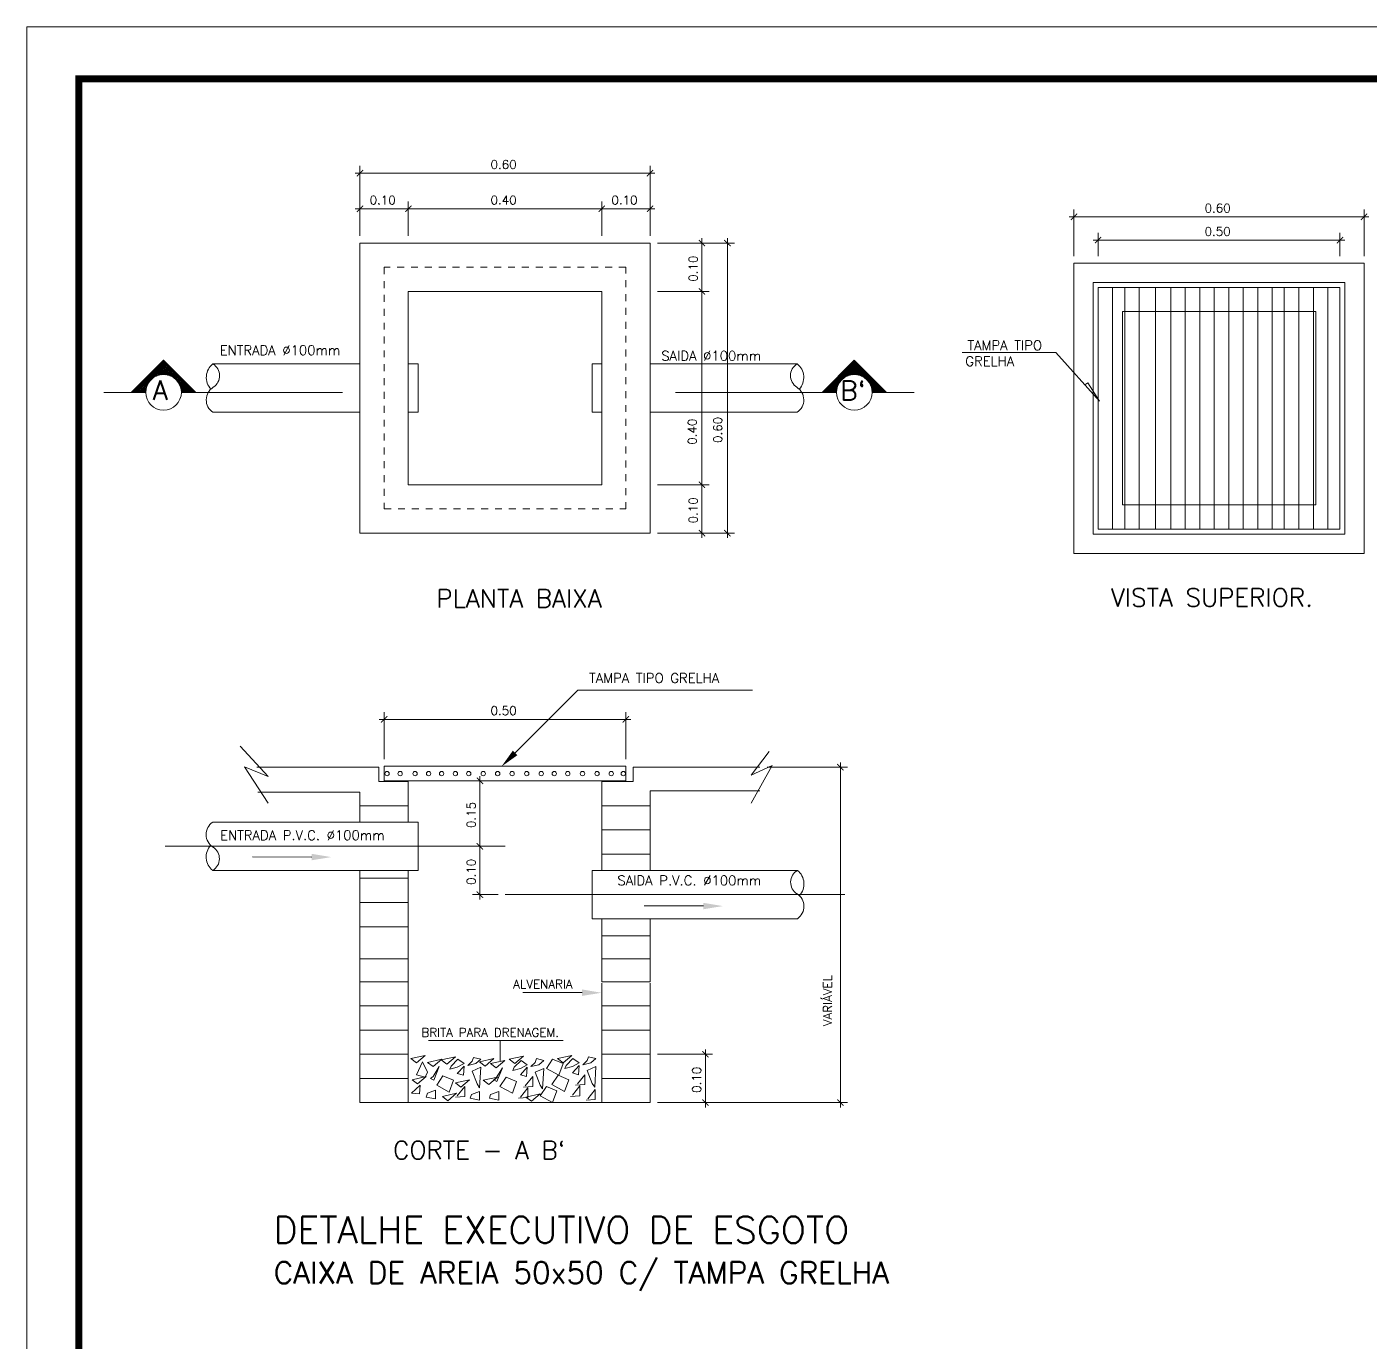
# Model space of a CAD drawing. Header units: millimetres. Extents: x 1345 to 2117, y 1214 to 1365.
# Drawn here: x 2014.88 to 2034.27, y 1277.61 to 1296.59 of the extents above; entities that cross this region are included whole.
import ezdxf
from ezdxf.enums import TextEntityAlignment as Align

# ---------------------------------------------------------------- set-up
doc = ezdxf.new("R2010")
doc.units = ezdxf.units.MM
doc.header["$LTSCALE"] = 0.5
doc.linetypes.add('CENTER2', pattern=[28.575, 19.05, -3.175, 3.175, -3.175])
doc.linetypes.add('HIDDEN', pattern=[0.375, 0.25, -0.125])
for name, color, linetype in [('02', 2, 'Continuous'), ('DETALLHES_CAIXAS', 6, 'Continuous'), ('TXT_0', 7, 'Continuous'), ('TXT_1', 3, 'Continuous'), ('TXT_2', 6, 'Continuous')]:
    doc.layers.add(name, color=color, linetype=linetype)
doc.styles.add('ADITIVOCAD', font='ROMANS.shx')
doc.styles.add('ROMANS', font='romans', dxfattribs={"height": 0.1})

# ---------------------------------------------------------------- blocks, each defined once
blk = doc.blocks.new('*X64')
at = {"color": 0}
for p, q in [((101.59, 65.457), (101.923, 65.79)), ((101.608, 65.457), (101.932, 65.781)), ((101.626, 65.457), (101.941, 65.772)), ((101.643, 65.457), (101.95, 65.763)), ((101.661, 65.457), (101.958, 65.755)), ((101.908, 65.641), (101.84, 65.709)), ((101.847, 65.626), (101.967, 65.746)), ((101.925, 65.641), (101.848, 65.718)), ((101.944, 65.64), (101.857, 65.727)), ((101.966, 65.636), (101.866, 65.736)), ((101.874, 65.635), (101.976, 65.737)), ((101.993, 65.627), (101.875, 65.745)), ((102.035, 65.602), (101.884, 65.754)), ((102.198, 65.457), (101.893, 65.762)), ((101.897, 65.64), (101.985, 65.728)), ((102.216, 65.457), (101.901, 65.771)), ((102.233, 65.457), (101.91, 65.78)), ((101.916, 65.641), (101.994, 65.719)), ((102.251, 65.457), (101.919, 65.789)), ((101.933, 65.641), (102.003, 65.71)), ((101.753, 65.531), (101.707, 65.577)), ((101.759, 65.543), (101.716, 65.586)), ((101.765, 65.554), (101.725, 65.594)), ((101.772, 65.565), (101.733, 65.603)), ((101.78, 65.575), (101.742, 65.612)), ((101.788, 65.584), (101.751, 65.621)), ((101.797, 65.593), (101.76, 65.63)), ((101.807, 65.601), (101.769, 65.639)), ((101.817, 65.609), (101.778, 65.648)), ((101.827, 65.615), (101.787, 65.656)), ((101.839, 65.622), (101.795, 65.665)), ((101.851, 65.627), (101.804, 65.674)), ((101.864, 65.632), (101.813, 65.683)), ((101.878, 65.636), (101.822, 65.692)), ((101.892, 65.639), (101.831, 65.701)), ((101.949, 65.639), (102.011, 65.702)), ((101.964, 65.636), (102.02, 65.693)), ((101.978, 65.633), (102.029, 65.684)), ((101.991, 65.628), (102.038, 65.675)), ((102.003, 65.622), (102.047, 65.666)), ((102.015, 65.616), (102.056, 65.657)), ((102.025, 65.609), (102.065, 65.649)), ((102.036, 65.602), (102.073, 65.64)), ((102.045, 65.594), (102.082, 65.631)), ((102.054, 65.585), (102.091, 65.622)), ((102.062, 65.576), (102.1, 65.613)), ((102.18, 65.457), (102.067, 65.571)), ((102.07, 65.566), (102.109, 65.604)), ((102.077, 65.555), (102.118, 65.595)), ((102.084, 65.544), (102.126, 65.587)), ((102.09, 65.532), (102.135, 65.578)), ((102.095, 65.52), (102.144, 65.569)), ((101.597, 65.457), (101.592, 65.462)), ((101.615, 65.457), (101.601, 65.471)), ((101.632, 65.457), (101.61, 65.48)), ((101.65, 65.457), (101.619, 65.488)), ((101.668, 65.457), (101.627, 65.497)), ((101.685, 65.457), (101.636, 65.506)), ((101.703, 65.457), (101.645, 65.515)), ((101.721, 65.457), (101.654, 65.524)), ((101.737, 65.458), (101.663, 65.533)), ((101.738, 65.475), (101.672, 65.541)), ((101.679, 65.457), (101.753, 65.531)), ((101.74, 65.49), (101.68, 65.55)), ((101.744, 65.505), (101.689, 65.559)), ((101.696, 65.457), (101.744, 65.504)), ((101.748, 65.518), (101.698, 65.568)), ((101.714, 65.457), (101.739, 65.482)), ((101.732, 65.457), (101.737, 65.463)), ((102.163, 65.457), (102.092, 65.528)), ((102.099, 65.506), (102.153, 65.56)), ((102.145, 65.457), (102.1, 65.502)), ((102.102, 65.492), (102.162, 65.551)), ((102.127, 65.457), (102.104, 65.48)), ((102.105, 65.477), (102.171, 65.542)), ((102.106, 65.46), (102.179, 65.534)), ((102.109, 65.457), (102.106, 65.461)), ((102.121, 65.457), (102.188, 65.525)), ((102.138, 65.457), (102.197, 65.516)), ((102.156, 65.457), (102.206, 65.507)), ((102.174, 65.457), (102.215, 65.498)), ((102.191, 65.457), (102.224, 65.489)), ((102.209, 65.457), (102.232, 65.481)), ((102.227, 65.457), (102.241, 65.472)), ((102.244, 65.457), (102.25, 65.463))]:
    blk.add_line(p, q, dxfattribs=at)

msp = doc.modelspace()

# ---------------------------------------------------------------- linework, layer by layer
at = {"layer": '02', "lineweight": 18}
msp.add_lwpolyline([(2014.884, 1252.041), (2076.084, 1252.041), (2076.084, 1296.591), (2014.884, 1296.591)], close=True, dxfattribs=at)
at = {"layer": '02', "lineweight": 18, "const_width": 0.1}
msp.add_lwpolyline([(2015.634, 1252.791), (2075.334, 1252.791), (2075.334, 1295.841), (2015.634, 1295.841)], close=True, dxfattribs=at)
at = {"layer": 'DETALLHES_CAIXAS', "lineweight": 18}
for p, q in [((2019.69, 1293.471), (2019.69, 1289.285)), ((2023.876, 1293.471), (2019.69, 1293.471)), ((2023.876, 1289.285), (2023.876, 1293.471)), ((2030.342, 1292.83), (2030.342, 1289.342)), ((2033.83, 1292.83), (2030.342, 1292.83)), ((2030.551, 1292.83), (2030.551, 1289.342)), ((2030.726, 1292.83), (2030.726, 1289.342)), ((2030.935, 1292.83), (2030.935, 1289.342)), ((2031.168, 1292.83), (2031.168, 1289.342)), ((2031.388, 1292.83), (2031.388, 1289.342)), ((2031.598, 1292.83), (2031.598, 1289.342)), ((2031.807, 1292.83), (2031.807, 1289.342)), ((2032.016, 1292.83), (2032.016, 1289.342)), ((2032.226, 1292.83), (2032.226, 1289.342)), ((2032.435, 1292.83), (2032.435, 1289.342)), ((2032.644, 1292.83), (2032.644, 1289.342)), ((2032.853, 1292.83), (2032.853, 1289.342)), ((2033.028, 1292.83), (2033.028, 1289.342)), ((2033.238, 1292.83), (2033.238, 1289.342)), ((2033.447, 1292.83), (2033.447, 1289.342)), ((2033.656, 1292.83), (2033.656, 1289.342)), ((2033.83, 1289.342), (2033.83, 1292.83)), ((2023.179, 1292.773), (2020.388, 1292.773)), ((2020.388, 1292.773), (2020.388, 1289.983)), ((2023.179, 1289.983), (2023.179, 1292.773)), ((2020.388, 1289.983), (2023.179, 1289.983)), ((2030.342, 1289.342), (2033.83, 1289.342)), ((2019.69, 1289.285), (2023.876, 1289.285)), ((2019.964, 1285.908), (2018.201, 1285.908)), ((2019.964, 1285.908), (2019.964, 1285.699)), ((2023.632, 1285.908), (2025.462, 1285.908)), ((2023.632, 1285.908), (2023.632, 1285.699)), ((2020.388, 1285.699), (2019.964, 1285.699)), ((2020.388, 1285.699), (2020.388, 1285.115)), ((2023.179, 1285.699), (2023.179, 1284.418)), ((2023.179, 1285.699), (2023.632, 1285.699)), ((2019.69, 1285.548), (2018.215, 1285.548)), ((2019.69, 1285.548), (2019.69, 1285.115)), ((2023.876, 1285.565), (2023.876, 1284.418)), ((2023.876, 1285.565), (2025.462, 1285.565)), ((2019.69, 1285.351), (2020.388, 1285.351)), ((2023.179, 1285.351), (2023.876, 1285.351)), ((2023.179, 1285.002), (2023.876, 1285.002)), ((2023.179, 1284.653), (2023.876, 1284.653)), ((2019.69, 1284.418), (2019.69, 1282.811)), ((2019.69, 1284.304), (2020.388, 1284.304)), ((2020.388, 1284.418), (2020.388, 1282.811)), ((2019.69, 1283.955), (2020.388, 1283.955)), ((2023.179, 1283.72), (2023.179, 1282.811)), ((2023.876, 1283.72), (2023.876, 1282.811)), ((2019.69, 1283.606), (2020.388, 1283.606)), ((2023.179, 1283.473), (2023.876, 1283.473)), ((2019.69, 1283.142), (2020.388, 1283.142)), ((2023.179, 1283.142), (2023.876, 1283.142)), ((2019.69, 1282.811), (2019.69, 1281.067)), ((2019.69, 1282.811), (2020.388, 1282.811)), ((2020.388, 1282.811), (2020.388, 1281.067)), ((2023.179, 1282.811), (2023.876, 1282.811)), ((2023.179, 1282.793), (2023.179, 1281.067)), ((2023.876, 1282.793), (2023.876, 1281.067)), ((2019.69, 1282.462), (2020.388, 1282.462)), ((2023.179, 1282.462), (2023.876, 1282.462)), ((2019.69, 1282.114), (2020.388, 1282.114)), ((2023.179, 1282.114), (2023.876, 1282.114)), ((2019.69, 1281.765), (2020.388, 1281.765)), ((2023.179, 1281.765), (2023.876, 1281.765)), ((2019.69, 1281.416), (2020.388, 1281.416)), ((2023.179, 1281.416), (2023.876, 1281.416)), ((2019.69, 1281.067), (2020.388, 1281.067)), ((2023.179, 1281.067), (2023.876, 1281.067))]:
    msp.add_line(p, q, dxfattribs=at)
at = {"layer": 'TXT_0', "linetype": 'ByBlock', "lineweight": 18}
for p, q in [((2019.69, 1293.576), (2019.69, 1294.584)), ((2023.876, 1293.576), (2023.876, 1294.584)), ((2019.621, 1294.479), (2023.946, 1294.479)), ((2019.69, 1293.576), (2019.69, 1294.071)), ((2020.388, 1293.576), (2020.388, 1294.071)), ((2020.388, 1293.576), (2020.388, 1294.071)), ((2023.179, 1293.576), (2023.179, 1294.071)), ((2023.179, 1293.576), (2023.179, 1294.071)), ((2023.876, 1293.576), (2023.876, 1294.071)), ((2019.621, 1293.966), (2020.458, 1293.966)), ((2020.318, 1293.966), (2023.248, 1293.966)), ((2023.109, 1293.966), (2023.946, 1293.966)), ((2029.923, 1293.85), (2034.249, 1293.85)), ((2029.993, 1293.284), (2029.993, 1293.954)), ((2034.179, 1293.284), (2034.179, 1293.954)), ((2030.342, 1293.284), (2030.342, 1293.618)), ((2033.83, 1293.284), (2033.83, 1293.618)), ((2023.981, 1293.471), (2025.096, 1293.471)), ((2023.981, 1293.471), (2024.729, 1293.471)), ((2024.624, 1292.704), (2024.624, 1293.541)), ((2024.991, 1289.216), (2024.991, 1293.541)), ((2030.272, 1293.513), (2033.9, 1293.513)), ((2024.624, 1289.913), (2024.624, 1292.843)), ((2023.981, 1292.773), (2024.729, 1292.773)), ((2023.981, 1292.773), (2024.729, 1292.773)), ((2023.981, 1289.983), (2024.729, 1289.983)), ((2023.981, 1289.983), (2024.729, 1289.983)), ((2024.624, 1289.216), (2024.624, 1290.053)), ((2023.981, 1289.285), (2025.096, 1289.285)), ((2023.981, 1289.285), (2024.729, 1289.285)), ((2020.039, 1286.025), (2020.039, 1286.702)), ((2023.527, 1286.025), (2023.527, 1286.702)), ((2019.969, 1286.597), (2023.597, 1286.597)), ((2025.567, 1285.908), (2026.727, 1285.908)), ((2026.623, 1280.997), (2026.623, 1285.977)), ((2021.679, 1285.711), (2021.316, 1285.711)), ((2021.421, 1284.697), (2021.421, 1285.78)), ((2021.683, 1284.767), (2021.316, 1284.767)), ((2021.683, 1284.767), (2021.316, 1284.767)), ((2021.421, 1283.999), (2021.421, 1284.836)), ((2021.683, 1284.069), (2021.316, 1284.069)), ((2024.674, 1280.997), (2024.674, 1281.834)), ((2023.981, 1281.765), (2024.779, 1281.765)), ((2023.981, 1281.067), (2026.727, 1281.067)), ((2023.981, 1281.067), (2024.779, 1281.067))]:
    msp.add_line(p, q, dxfattribs=at)
at = {"layer": 'TXT_0', "linetype": 'HIDDEN', "lineweight": 18, "ltscale": 0.5}
for p, q in [((2023.527, 1293.122), (2020.039, 1293.122)), ((2020.039, 1293.122), (2020.039, 1289.634)), ((2023.527, 1289.634), (2023.527, 1293.122)), ((2020.039, 1289.634), (2023.527, 1289.634))]:
    msp.add_line(p, q, dxfattribs=at)
at = {"layer": 'TXT_0', "lineweight": 18}
for p, q in [((2029.993, 1293.179), (2029.993, 1288.993)), ((2034.179, 1293.179), (2029.993, 1293.179)), ((2034.179, 1288.993), (2034.179, 1293.179)), ((2030.272, 1292.9), (2030.272, 1289.272)), ((2033.9, 1292.9), (2030.272, 1292.9)), ((2033.9, 1289.272), (2033.9, 1292.9)), ((2033.481, 1292.481), (2030.691, 1292.481)), ((2030.691, 1292.481), (2030.691, 1289.691)), ((2033.481, 1289.691), (2033.481, 1292.481)), ((2028.379, 1291.89), (2029.731, 1291.89)), ((2029.731, 1291.89), (2030.36, 1291.19)), ((2019.69, 1291.727), (2017.568, 1291.727)), ((2020.528, 1291.727), (2020.388, 1291.727)), ((2020.528, 1291.727), (2020.528, 1291.029)), ((2023.039, 1291.727), (2023.039, 1291.029)), ((2023.039, 1291.727), (2023.179, 1291.727)), ((2023.876, 1291.727), (2025.999, 1291.727)), ((2030.194, 1291.456), (2030.148, 1291.425)), ((2030.36, 1291.19), (2030.194, 1291.456)), ((2019.69, 1291.029), (2017.568, 1291.029)), ((2020.528, 1291.029), (2020.388, 1291.029)), ((2023.039, 1291.029), (2023.179, 1291.029)), ((2023.876, 1291.029), (2025.999, 1291.029)), ((2030.691, 1289.691), (2033.481, 1289.691)), ((2030.272, 1289.272), (2033.9, 1289.272)), ((2029.993, 1288.993), (2034.179, 1288.993)), ((2021.929, 1286.114), (2022.836, 1287.021)), ((2022.836, 1287.021), (2025.356, 1287.021)), ((2017.962, 1286.213), (2018.364, 1285.771)), ((2025.597, 1286.133), (2025.336, 1285.791)), ((2018.022, 1285.911), (2018.364, 1285.388)), ((2018.364, 1285.771), (2018.022, 1285.911)), ((2020.039, 1285.92), (2023.527, 1285.92)), ((2020.039, 1285.92), (2020.039, 1285.711)), ((2023.527, 1285.92), (2023.527, 1285.711)), ((2025.637, 1285.931), (2025.336, 1285.388)), ((2025.336, 1285.791), (2025.637, 1285.931)), ((2020.039, 1285.711), (2023.527, 1285.711)), ((2020.528, 1285.115), (2017.565, 1285.115)), ((2020.528, 1285.115), (2020.528, 1284.418)), ((2018.994, 1284.611), (2018.14, 1284.612)), ((2020.528, 1284.418), (2017.565, 1284.418)), ((2023.039, 1284.418), (2026.002, 1284.418)), ((2023.039, 1283.72), (2023.039, 1284.418)), ((2024.645, 1283.908), (2023.791, 1283.906)), ((2023.039, 1283.72), (2026.002, 1283.72)), ((2022.896, 1282.658), (2022.042, 1282.656)), ((2020.679, 1281.962), (2022.624, 1281.962)), ((2021.714, 1281.962), (2021.714, 1281.668)), ((2020.424, 1281.702), (2020.629, 1281.747)), ((2020.504, 1281.639), (2020.424, 1281.702)), ((2020.629, 1281.747), (2020.504, 1281.639)), ((2020.504, 1281.47), (2020.594, 1281.657)), ((2020.594, 1281.657), (2020.665, 1281.506)), ((2020.665, 1281.648), (2020.87, 1281.693)), ((2020.745, 1281.586), (2020.665, 1281.648)), ((2020.87, 1281.693), (2020.745, 1281.586)), ((2020.745, 1281.443), (2020.835, 1281.586)), ((2020.835, 1281.586), (2020.754, 1281.389)), ((2020.861, 1281.684), (2021.067, 1281.729)), ((2020.942, 1281.622), (2020.861, 1281.684)), ((2021.067, 1281.729), (2020.942, 1281.622)), ((2020.987, 1281.55), (2021.004, 1281.595)), ((2021.094, 1281.577), (2020.987, 1281.55)), ((2021.004, 1281.595), (2021.103, 1281.693)), ((2021.192, 1281.63), (2021.094, 1281.577)), ((2021.094, 1281.488), (2021.192, 1281.595)), ((2021.103, 1281.693), (2021.192, 1281.63)), ((2021.192, 1281.595), (2021.183, 1281.461)), ((2021.246, 1281.604), (2021.308, 1281.666)), ((2021.362, 1281.63), (2021.246, 1281.604)), ((2021.308, 1281.666), (2021.326, 1281.72)), ((2021.433, 1281.577), (2021.308, 1281.523)), ((2021.326, 1281.72), (2021.433, 1281.693)), ((2021.433, 1281.693), (2021.362, 1281.63)), ((2021.415, 1281.657), (2021.621, 1281.702)), ((2021.496, 1281.595), (2021.415, 1281.657)), ((2021.415, 1281.282), (2021.433, 1281.577)), ((2021.621, 1281.702), (2021.496, 1281.595)), ((2021.576, 1281.63), (2021.782, 1281.675)), ((2021.656, 1281.568), (2021.576, 1281.63)), ((2021.782, 1281.675), (2021.656, 1281.568)), ((2021.844, 1281.693), (2022.049, 1281.738)), ((2021.924, 1281.63), (2021.844, 1281.693)), ((2021.898, 1281.532), (2021.915, 1281.577)), ((2021.915, 1281.577), (2022.014, 1281.675)), ((2022.049, 1281.738), (2021.924, 1281.63)), ((2022.103, 1281.613), (2022.005, 1281.559)), ((2022.005, 1281.47), (2022.103, 1281.577)), ((2022.014, 1281.675), (2022.103, 1281.613)), ((2022.103, 1281.577), (2022.094, 1281.443)), ((2022.157, 1281.586), (2022.219, 1281.648)), ((2022.273, 1281.613), (2022.157, 1281.586)), ((2022.219, 1281.648), (2022.237, 1281.702)), ((2022.237, 1281.702), (2022.344, 1281.675)), ((2022.344, 1281.675), (2022.273, 1281.613)), ((2022.38, 1281.559), (2022.469, 1281.693)), ((2022.469, 1281.693), (2022.621, 1281.63)), ((2022.541, 1281.702), (2022.746, 1281.747)), ((2022.621, 1281.639), (2022.541, 1281.702)), ((2022.621, 1281.63), (2022.559, 1281.461)), ((2022.746, 1281.747), (2022.621, 1281.639)), ((2022.648, 1281.559), (2022.666, 1281.604)), ((2022.755, 1281.586), (2022.648, 1281.559)), ((2022.666, 1281.604), (2022.764, 1281.702)), ((2022.853, 1281.639), (2022.755, 1281.586)), ((2022.755, 1281.497), (2022.853, 1281.604)), ((2022.764, 1281.702), (2022.853, 1281.639)), ((2022.853, 1281.604), (2022.844, 1281.47)), ((2022.907, 1281.613), (2022.97, 1281.675)), ((2023.023, 1281.639), (2022.907, 1281.613)), ((2022.97, 1281.675), (2022.987, 1281.729)), ((2023.095, 1281.586), (2022.97, 1281.532)), ((2022.987, 1281.729), (2023.095, 1281.702)), ((2023.095, 1281.702), (2023.023, 1281.639)), ((2023.077, 1281.291), (2023.095, 1281.586)), ((2020.442, 1281.398), (2020.647, 1281.443)), ((2020.522, 1281.336), (2020.442, 1281.398)), ((2020.629, 1281.434), (2020.504, 1281.47)), ((2020.647, 1281.443), (2020.522, 1281.336)), ((2020.665, 1281.506), (2020.629, 1281.434)), ((2020.71, 1281.416), (2020.745, 1281.443)), ((2020.754, 1281.389), (2020.71, 1281.416)), ((2020.799, 1281.318), (2020.888, 1281.452)), ((2020.888, 1281.452), (2021.04, 1281.389)), ((2021.04, 1281.389), (2020.978, 1281.22)), ((2021.067, 1281.354), (2021.272, 1281.398)), ((2021.183, 1281.461), (2021.094, 1281.488)), ((2021.272, 1281.398), (2021.147, 1281.291)), ((2021.308, 1281.523), (2021.38, 1281.336)), ((2021.469, 1281.389), (2021.674, 1281.434)), ((2021.549, 1281.327), (2021.469, 1281.389)), ((2021.674, 1281.434), (2021.549, 1281.327)), ((2021.621, 1281.398), (2021.656, 1281.425)), ((2021.665, 1281.372), (2021.621, 1281.398)), ((2021.656, 1281.425), (2021.746, 1281.568)), ((2021.746, 1281.568), (2021.665, 1281.372)), ((2021.71, 1281.3), (2021.799, 1281.434)), ((2021.799, 1281.434), (2021.951, 1281.372)), ((2022.005, 1281.559), (2021.898, 1281.532)), ((2022.094, 1281.443), (2022.005, 1281.47)), ((2022.076, 1281.309), (2022.183, 1281.443)), ((2022.183, 1281.443), (2022.183, 1281.3)), ((2022.344, 1281.559), (2022.219, 1281.506)), ((2022.219, 1281.506), (2022.291, 1281.318)), ((2022.326, 1281.265), (2022.344, 1281.559)), ((2022.559, 1281.461), (2022.38, 1281.559)), ((2022.46, 1281.327), (2022.55, 1281.461)), ((2022.55, 1281.461), (2022.702, 1281.398)), ((2022.702, 1281.398), (2022.639, 1281.229)), ((2022.844, 1281.47), (2022.755, 1281.497)), ((2022.827, 1281.336), (2022.934, 1281.47)), ((2022.934, 1281.47), (2022.934, 1281.327)), ((2022.97, 1281.532), (2023.041, 1281.345)), ((2020.433, 1281.202), (2020.558, 1281.318)), ((2020.549, 1281.193), (2020.433, 1281.202)), ((2020.558, 1281.318), (2020.549, 1281.193)), ((2020.647, 1281.148), (2020.665, 1281.202)), ((2020.665, 1281.202), (2020.781, 1281.247)), ((2020.781, 1281.247), (2020.781, 1281.122)), ((2020.978, 1281.22), (2020.799, 1281.318)), ((2020.879, 1281.157), (2021.085, 1281.202)), ((2021.085, 1281.202), (2020.96, 1281.095)), ((2021.147, 1281.291), (2021.067, 1281.354)), ((2021.094, 1281.166), (2021.201, 1281.3)), ((2021.201, 1281.3), (2021.201, 1281.157)), ((2021.299, 1281.184), (2021.415, 1281.229)), ((2021.38, 1281.336), (2021.415, 1281.282)), ((2021.415, 1281.229), (2021.415, 1281.104)), ((2021.576, 1281.184), (2021.692, 1281.229)), ((2021.692, 1281.229), (2021.692, 1281.104)), ((2021.889, 1281.202), (2021.71, 1281.3)), ((2021.951, 1281.372), (2021.889, 1281.202)), ((2022.005, 1281.148), (2022.112, 1281.282)), ((2022.183, 1281.3), (2022.049, 1281.291)), ((2022.085, 1281.148), (2022.291, 1281.193)), ((2022.112, 1281.282), (2022.112, 1281.14)), ((2022.291, 1281.193), (2022.166, 1281.086)), ((2022.291, 1281.318), (2022.326, 1281.265)), ((2022.291, 1281.166), (2022.38, 1281.3)), ((2022.38, 1281.3), (2022.532, 1281.238)), ((2022.639, 1281.229), (2022.46, 1281.327)), ((2022.532, 1281.238), (2022.469, 1281.068)), ((2022.755, 1281.175), (2022.862, 1281.309)), ((2022.934, 1281.327), (2022.8, 1281.318)), ((2022.862, 1281.309), (2022.862, 1281.166)), ((2022.978, 1281.122), (2023.086, 1281.256)), ((2023.041, 1281.345), (2023.077, 1281.291)), ((2023.086, 1281.256), (2023.086, 1281.113)), ((2020.388, 1281.067), (2023.179, 1281.067)), ((2020.781, 1281.122), (2020.647, 1281.148)), ((2020.96, 1281.095), (2020.879, 1281.157)), ((2021.201, 1281.157), (2021.067, 1281.148)), ((2021.281, 1281.131), (2021.299, 1281.184)), ((2021.415, 1281.104), (2021.281, 1281.131)), ((2021.558, 1281.131), (2021.576, 1281.184)), ((2021.692, 1281.104), (2021.558, 1281.131)), ((2022.112, 1281.14), (2021.978, 1281.131)), ((2022.166, 1281.086), (2022.085, 1281.148)), ((2022.469, 1281.068), (2022.291, 1281.166)), ((2022.862, 1281.166), (2022.728, 1281.157)), ((2023.086, 1281.113), (2022.952, 1281.104))]:
    msp.add_line(p, q, dxfattribs=at)
at = {"layer": 'TXT_0', "linetype": 'CENTER2', "lineweight": 18}
for p, q in [((2016.878, 1284.767), (2021.787, 1284.767)), ((2026.688, 1284.069), (2021.787, 1284.069))]:
    msp.add_line(p, q, dxfattribs=at)
at = {"layer": 'TXT_0', "linetype": 'ByBlock', "lineweight": 18, "const_width": 0.0136}
for points in [[(2019.736, 1294.525), (2019.645, 1294.434)], [(2023.831, 1294.434), (2023.922, 1294.525)], [(2019.736, 1294.011), (2019.645, 1293.921)], [(2020.343, 1293.921), (2020.433, 1294.011)], [(2020.433, 1294.011), (2020.343, 1293.921)], [(2023.224, 1294.011), (2023.133, 1293.921)], [(2023.133, 1293.921), (2023.224, 1294.011)], [(2023.831, 1293.921), (2023.922, 1294.011)], [(2030.039, 1293.895), (2029.948, 1293.804)], [(2034.134, 1293.804), (2034.224, 1293.895)], [(2024.67, 1293.426), (2024.579, 1293.516)], [(2025.037, 1293.426), (2024.946, 1293.516)], [(2030.387, 1293.558), (2030.297, 1293.468)], [(2033.785, 1293.468), (2033.876, 1293.558)], [(2024.579, 1292.819), (2024.67, 1292.728)], [(2024.67, 1292.728), (2024.579, 1292.819)], [(2024.67, 1289.938), (2024.579, 1290.028)], [(2024.579, 1290.028), (2024.67, 1289.938)], [(2024.579, 1289.331), (2024.67, 1289.24)], [(2024.946, 1289.331), (2025.037, 1289.24)], [(2020.085, 1286.643), (2019.994, 1286.552)], [(2023.482, 1286.552), (2023.573, 1286.643)], [(2026.668, 1285.862), (2026.577, 1285.953)], [(2021.466, 1285.665), (2021.375, 1285.756)], [(2021.375, 1284.812), (2021.466, 1284.721)], [(2021.466, 1284.721), (2021.375, 1284.812)], [(2021.375, 1284.114), (2021.466, 1284.024)], [(2024.719, 1281.719), (2024.629, 1281.81)], [(2024.629, 1281.112), (2024.719, 1281.022)], [(2026.577, 1281.112), (2026.668, 1281.022)]]:
    msp.add_lwpolyline(points, dxfattribs=at)
at = {"layer": 'TXT_0', "lineweight": 18}
for centre, radius, start, end in [((2017.721, 1291.532), 0.248, 128.1461, 222.7189), ((2017.468, 1291.557), 0.197, 302.166, 59.5336), ((2026.099, 1291.557), 0.197, 120.4664, 237.834), ((2025.846, 1291.532), 0.248, 317.2811, 51.8539), ((2017.687, 1291.208), 0.215, 122.166, 236.2528), ((2025.879, 1291.208), 0.215, 303.7472, 57.834), ((2020.082, 1285.815), 0.0314, 0, 180), ((2020.27, 1285.815), 0.0314, 0, 180), ((2020.485, 1285.815), 0.0314, 0, 180), ((2020.681, 1285.815), 0.0314, 0, 180), ((2020.868, 1285.815), 0.0314, 0, 180), ((2021.067, 1285.815), 0.0314, 0, 180), ((2021.259, 1285.815), 0.0314, 0, 180), ((2021.468, 1285.815), 0.0314, 0, 180), ((2021.677, 1285.815), 0.0314, 0, 180), ((2021.886, 1285.815), 0.0314, 0, 180), ((2022.096, 1285.815), 0.0314, 0, 180), ((2022.305, 1285.815), 0.0314, 0, 180), ((2022.493, 1285.815), 0.0314, 0, 180), ((2022.689, 1285.815), 0.0314, 0, 180), ((2022.901, 1285.815), 0.0314, 0, 180), ((2023.112, 1285.815), 0.0314, 0, 180), ((2023.315, 1285.815), 0.0314, 0, 180), ((2023.489, 1285.815), 0.0314, 0, 180), ((2020.082, 1285.815), 0.0314, 180, 0), ((2020.27, 1285.815), 0.0314, 180, 0), ((2020.485, 1285.815), 0.0314, 180, 0), ((2020.681, 1285.815), 0.0314, 180, 0), ((2020.868, 1285.815), 0.0314, 180, 0), ((2021.067, 1285.815), 0.0314, 180, 0), ((2021.259, 1285.815), 0.0314, 180, 0), ((2021.468, 1285.815), 0.0314, 180, 0), ((2021.677, 1285.815), 0.0314, 180, 0), ((2021.886, 1285.815), 0.0314, 180, 0), ((2022.096, 1285.815), 0.0314, 180, 0), ((2022.305, 1285.815), 0.0314, 180, 0), ((2022.493, 1285.815), 0.0314, 180, 0), ((2022.689, 1285.815), 0.0314, 180, 0), ((2022.901, 1285.815), 0.0314, 180, 0), ((2023.112, 1285.815), 0.0314, 180, 0), ((2023.315, 1285.815), 0.0314, 180, 0), ((2023.489, 1285.815), 0.0314, 180, 0), ((2017.685, 1284.936), 0.215, 123.7472, 237.834), ((2017.718, 1284.612), 0.248, 137.2811, 231.8539), ((2017.465, 1284.587), 0.197, 300.4664, 57.834), ((2026.101, 1284.248), 0.197, 120.4664, 237.834), ((2025.849, 1284.223), 0.248, 317.2811, 51.8539), ((2025.882, 1283.899), 0.215, 303.7472, 57.834)]:
    msp.add_arc(centre, radius, start, end, dxfattribs=at)
for points in [[(2021.962, 1286.081), (2021.897, 1286.147), (2021.732, 1285.917)], [(2018.994, 1284.657), (2018.994, 1284.564), (2019.273, 1284.61)], [(2024.646, 1283.95), (2024.645, 1283.857), (2024.924, 1283.903)], [(2022.896, 1282.7), (2022.896, 1282.607), (2023.175, 1282.652)]]:
    msp.add_solid(points, dxfattribs=at)
at = {"layer": 'TXT_1', "lineweight": 18}
for p, q in [((2016.39, 1291.316), (2016.856, 1291.782)), ((2016.856, 1291.782), (2017.322, 1291.316)), ((2026.823, 1291.782), (2026.357, 1291.316)), ((2027.289, 1291.316), (2026.823, 1291.782)), ((2016.39, 1291.316), (2016.599, 1291.316)), ((2017.113, 1291.316), (2017.322, 1291.316)), ((2026.566, 1291.316), (2026.357, 1291.316)), ((2027.289, 1291.316), (2027.08, 1291.316))]:
    msp.add_line(p, q, dxfattribs=at)
for centre in [(2016.856, 1291.316), (2026.823, 1291.316)]:
    msp.add_circle(centre, 0.257, dxfattribs=at)
at = {"layer": 'TXT_2', "linetype": 'CENTER2', "lineweight": 18}
for p, q in [((2016.39, 1291.316), (2015.993, 1291.316)), ((2019.438, 1291.316), (2017.322, 1291.316)), ((2024.241, 1291.316), (2026.357, 1291.316)), ((2027.289, 1291.316), (2027.686, 1291.316))]:
    msp.add_line(p, q, dxfattribs=at)

# ---------------------------------------------------------------- block references
at = {"layer": 'TXT_1', "lineweight": 18}
for p, xscale, yscale, zscale in [((1874.648, 1199.985), 1.395267886588156, 1.395267886588156, 1.395267886588156), ((2169.031, 1199.985), -1.395267886588156, 1.395267886588162, 1.395267886588161)]:
    msp.add_blockref('*X64', p, dxfattribs=dict(at, xscale=xscale, yscale=yscale, zscale=zscale))

# ---------------------------------------------------------------- texts
at = {"layer": 'TXT_0', "lineweight": 18, "style": 'ROMANS'}
for s, p in [('0.60', (2021.574, 1294.542)), ('0.10', (2019.83, 1294.029)), ('0.40', (2021.574, 1294.029)), ('0.10', (2023.318, 1294.029)), ('0.60', (2031.877, 1293.913)), ('0.50', (2031.877, 1293.576)), ('0.50', (2021.574, 1286.66))]:
    msp.add_text(s, height=0.1256, dxfattribs=at).set_placement(p)
for s, p in [('0.10', (2024.562, 1292.913)), ('0.40', (2024.548, 1290.56)), ('0.60', (2024.915, 1290.586)), ('0.10', (2024.562, 1289.425)), ('0.15', (2021.358, 1285.029)), ('0.10', (2021.358, 1284.208)), ('VARIÁVEL', (2026.501, 1282.169)), ('0.10', (2024.611, 1281.207))]:
    msp.add_text(s, height=0.1256, rotation=90, dxfattribs=at).set_placement(p)
for s, height, p in [('TAMPA TIPO', 0.1395, (2028.456, 1291.995)), ('ENTRADA %%C100mm', 0.13953, (2017.667, 1291.924)), ('SAIDA %%C100mm', 0.13953, (2024.038, 1291.844)), ('GRELHA', 0.1395, (2028.425, 1291.766)), ('TAMPA TIPO GRELHA ', 0.13953, (2022.996, 1287.193)), ('ENTRADA P.V.C. %%C100mm', 0.13953, (2017.673, 1284.925)), ('SAIDA P.V.C. %%C100mm', 0.13953, (2023.405, 1284.273)), ('ALVENARIA', 0.1256, (2021.902, 1282.776)), ('BRITA PARA DRENAGEM.', 0.12557, (2020.578, 1282.079))]:
    msp.add_text(s, height=height, dxfattribs=at).set_placement(p, align=Align.MIDDLE_LEFT)
at = {"layer": 'TXT_1', "lineweight": 18, "style": 'ADITIVOCAD'}
for s, height, p in [('A', 0.279, (2016.807, 1291.35)), ('B`', 0.2791, (2026.805, 1291.343)), ('PLANTA BAIXA', 0.26161, (2021.986, 1288.343)), ('VISTA SUPERIOR.', 0.26161, (2031.983, 1288.356)), ('CORTE - A B`', 0.26161, (2021.412, 1280.381))]:
    msp.add_text(s, height=height, dxfattribs=at).set_placement(p, align=Align.MIDDLE)
at = {"layer": 'TXT_2', "lineweight": 18, "style": 'ADITIVOCAD'}
for s, height, p in [('DETALHE EXECUTIVO DE ESGOTO', 0.3837, (2018.445, 1279.039)), ('CAIXA DE AREIA 50x50 C/ TAMPA GRELHA', 0.31394, (2018.445, 1278.456))]:
    msp.add_text(s, height=height, dxfattribs=at).set_placement(p)

doc.saveas('drawing.dxf')
